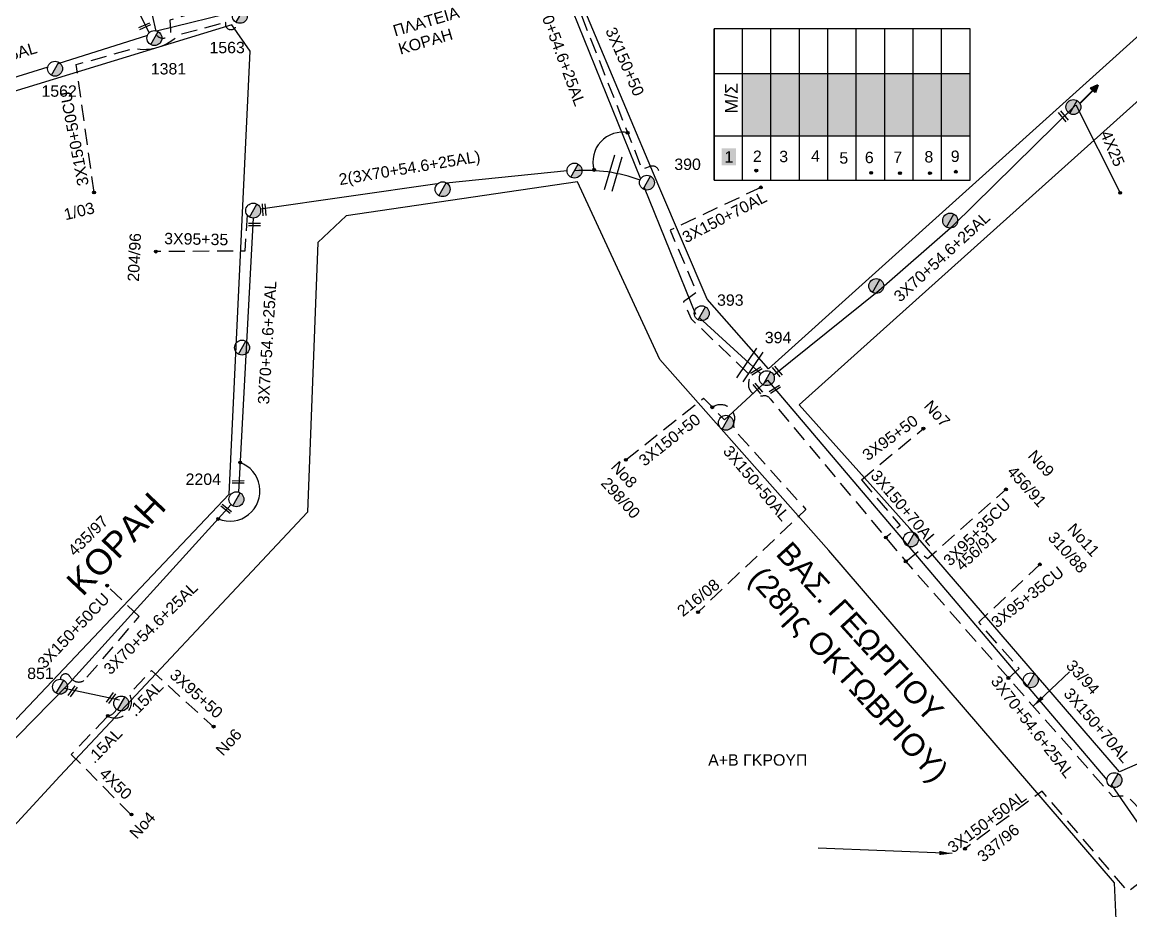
# Model space of a CAD drawing. Header units: millimetres. Extents: x 5010 to 7184, y -101 to 935.
# Drawn here: x 5978.7 to 6154.1, y 54.3 to 194.8 of the extents above; entities that cross this region are included whole.
import ezdxf
from ezdxf.enums import TextEntityAlignment as Align

# ---------------------------------------------------------------- set-up
doc = ezdxf.new("R2010")
doc.units = ezdxf.units.MM
doc.linetypes.add('DASHED', pattern=[19.05, 12.7, -6.35])
for name, color, linetype in [('Ασφαλειοκιβώτια Χ.Τ 9 αναχωρήσεων', 7, 'Continuous'), ('Γέφυρες Εναερίου Δικτύου', 7, 'Continuous'), ('Εναέρια παροχή ΧΤ 4x25', 7, 'SYN_LINE'), ('Επίτονοι', 7, 'Continuous'), ('Επιγραφές - Σχήματα', 7, 'Continuous'), ('Καλώδια ΧΤ   3x150+50AL', 7, 'DASHED'), ('Καλώδια ΧΤ   3x150+50CU', 7, 'DASHED'), ('Καλώδια ΧΤ   3x150+70AL', 7, 'DASHED'), ('Καλώδια ΧΤ   3x95+35CU', 7, 'DASHED'), ('Καλώδια ΧΤ   3x95+50CU', 7, 'DASHED'), ('Καλώδια ΧΤ   4x50AL', 7, 'DASHED'), ('Μηχανική τομή', 7, 'Continuous'), ('Στύλος Ξύλινος', 7, 'Continuous'), ('Στύλος Ξύλινος @ 1', 7, 'Continuous'), ('Στύλος ΦΜ', 7, 'Continuous'), ('Στύλος ΦΜ @ 1', 7, 'Continuous'), ('Συνδέσεις', 7, 'Continuous'), ('Συνεστραμμένα ΧΤ   3x70+54.6+25AL', 7, 'SYN_LINE'), ('Τομή', 7, 'Continuous'), ('Υπόβαθρο ΔΕΗ', 7, 'Continuous'), ('Υπόγεια Καλώδια Δικτύου ΧΤ   .15', 7, 'DASHED')]:
    doc.layers.add(name, color=color, linetype=linetype)
doc.styles.get("Standard").update_dxf_attribs({"font": 'arial.ttf'})
doc.linetypes.add('SYN_LINE', pattern='A,0.5,-0.0001,["/\\/\\/\\/",Standard,S=0.1,R=0,X=0,Y=-0.05],-0.25', length=0.7501)
doc.dimstyles.new('ISO-25', dxfattribs={"dimtxt": 2.5, "dimasz": 2.5, "dimexe": 1.25, "dimexo": 0.625, "dimtad": 1, "dimtxsty": 'Standard', "dimcen": 2.5, "dimaunit": 2, "dimazin": 0, "dimtfac": 1, "dimtmove": 0, "dimatfit": 3, "dimfxl": 1, "dimarcsym": 0})

# ---------------------------------------------------------------- blocks, each defined once
blk = doc.blocks.new('ΑΣΦΑΛΕΙΟΚΙΒΩΤΙΟ ΥΠΟΣΤΑΘΜΟΥ 9 ΑΝΑΧΩΡΗΣΕΩΝ')
at = {"layer": 'Ασφαλειοκιβώτια Χ.Τ 9 αναχωρήσεων', "ltscale": 40}
for p, q in [((-23.8, 40.36), (24.02, 40.36)), ((-9.72, 40.36), (-9.72, -40.64)), ((9.94, 40.36), (9.94, -40.64)), ((-23.8, 31.36), (24.02, 31.36)), ((-23.8, 22.36), (24.02, 22.36)), ((-23.8, 13.36), (24.02, 13.36)), ((-23.8, 4.36), (24.02, 4.36)), ((-23.8, -4.64), (24.02, -4.64)), ((-23.8, -13.64), (24.02, -13.64)), ((-23.8, -22.64), (24.02, -22.64)), ((-23.8, -31.64), (24.02, -31.64))]:
    blk.add_line(p, q, dxfattribs=at)
at = {"layer": 'Ασφαλειοκιβώτια Χ.Τ 9 αναχωρήσεων'}
blk.add_lwpolyline([(-23.8, -40.64), (24.02, -40.64), (24.02, 40.36), (-23.8, 40.36)], close=True, dxfattribs=at)
for s, p in [('1', (-18.22, 37.06)), ('2', (-18.02, 28.07)), ('3', (-18.09, 19.73)), ('4', (-17.94, 9.66)), ('5', (-18.55, 0.71)), ('6', (-18.4, -7.35)), ('7', (-18.34, -16.37)), ('8', (-18.19, -26.2)), ('9', (-18.02, -34.53))]:
    blk.add_text(s, height=3.6, rotation=270, dxfattribs=at).set_placement(p)
at = {"layer": 'Ασφαλειοκιβώτια Χ.Τ 9 αναχωρήσεων', "ltscale": 40}
for tag, height, p in [('ΟΝΟΜΑ', 5, (-0.16, 44.31)), ('ΚΕΙΜΕΝΟ 1', 2, (17.06, 35.59)), ('ΚΕΙΜΕΝΟ 2', 2, (17.06, 26.88)), ('ΚΕΙΜΕΝΟ 3', 2, (17.06, 17.69)), ('ΚΕΙΜΕΝΟ 4', 2, (17.06, 8.71)), ('ΚΕΙΜΕΝΟ 5', 2, (17.06, -0.13)), ('ΚΕΙΜΕΝΟ 6', 2, (17.06, -9.05)), ('ΚΕΙΜΕΝΟ 7', 2, (17.06, -18.13)), ('ΚΕΙΜΕΝΟ 8', 2, (17.06, -26.85)), ('ΚΕΙΜΕΝΟ 9', 2, (17.06, -35.99)), ('ΣΧ', 2, (-0.1, -42.64))]:
    blk.add_attdef(tag, text='', height=height, dxfattribs=at).set_placement(p, align=Align.MIDDLE_CENTER)
blk = doc.blocks.new('ΥΠΑΡΧΩΝ ΤΣΙΜΕΝΤΕΝΙΟΣ ΣΤΥΛΟΣ')
at = {"layer": 'Στύλος ΦΜ'}
blk.add_hatch(color=256, dxfattribs=at).paths.add_polyline_path([(-1.29, -2.28, 0.574793), (2.62, 0, 0.268822), (1.3, 2.27)])
blk.add_line((-1.29, -2.28), (1.3, 2.27), dxfattribs=at)
blk.add_circle((0, 0), 2.62, dxfattribs=at)
at = {"layer": 'Στύλος ΦΜ', "flags": 4}
for tag, p in [('ΑΡΙΘΜΟΣ', (-4.68, 8.05)), ('ΤΥΠΟΣ', (-4.91, 3.03))]:
    blk.add_attdef(tag, p, '', height=4, dxfattribs=at)
blk = doc.blocks.new('ΥΠΑΡΧΩΝ ΞΥΛΙΝΟΣ ΣΤΥΛΟΣ')
at = {"layer": 'Στύλος Ξύλινος'}
h = blk.add_hatch(color=7, dxfattribs=at)
h.paths.add_polyline_path([(-2.62, 0, 0.270008), (-1.29, -2.28), (1.3, 2.27, 0.576266)])
h.paths.add_polyline_path([(-1.29, -2.28, 0.574793), (2.62, 0, 0.268822), (1.3, 2.27)])
at = {"layer": 'Στύλος Ξύλινος', "color": 7}
blk.add_line((-1.29, -2.28), (1.3, 2.27), dxfattribs=at)
blk.add_circle((0, 0), 2.62, dxfattribs=at)
at = {"layer": 'Στύλος Ξύλινος', "flags": 4}
for tag, p in [('ΑΡΙΘΜΟΣ', (-4.91, 8.6)), ('ΤΥΠΟΣ', (-4.85, 3.39))]:
    blk.add_attdef(tag, p, '', height=4, dxfattribs=at)
blk = doc.blocks.new('ΤΟΜΗ')
at = {"layer": 'Τομή', "ltscale": 40}
for p, q in [((-5.68, 0), (5.68, 0)), ((5.68, -2.33), (-5.68, -2.33))]:
    blk.add_line(p, q, dxfattribs=at)
blk = doc.blocks.new('ΕΠΙΤΟΝΟΣ')
at = {"layer": 'Επίτονοι', "lineweight": 40, "ltscale": 40}
blk.add_hatch(color=256, dxfattribs=at).paths.add_polyline_path([(-1.13, 6.47), (0, 9.1), (1.13, 6.47)])
for p, q in [((-1.13, 6.47), (0, 9.1)), ((0, 9.1), (1.13, 6.47)), ((1.13, 6.47), (-1.13, 6.47)), ((-1.13, 6.47), (0, 6.47)), ((0, 6.47), (0, 0))]:
    blk.add_line(p, q, dxfattribs=at)
blk = doc.blocks.new('ΜΗΧΑΝΙΚΗ ΤΟΜΗ')
at = {"layer": 'Μηχανική τομή', "ltscale": 40}
for p, q in [((-1.89, 0.78), (1.89, 0.78)), ((1.89, 0), (-1.89, 0))]:
    blk.add_line(p, q, dxfattribs=at)
blk = doc.blocks.new('_ΣΥΝΔΕΣΗ')
at = {"layer": 'Συνδέσεις', "linetype": 'SYN_LINE', "ltscale": 40}
blk.add_hatch(color=256, dxfattribs=at).paths.add_polyline_path([(0.5, -0.01, 1), (-0.5, -0.01, 1)])
at = {"layer": 'Συνδέσεις'}
blk.add_circle((0, -0.01), 0.5, dxfattribs=at)

msp = doc.modelspace()

# ---------------------------------------------------------------- hatches: boundary and pattern name
at = {"layer": 'Ασφαλειοκιβώτια Χ.Τ 9 αναχωρήσεων'}
for color, points in [(133, [(6092.63, 186.68), (6092.63, 176.86), (6097.13, 176.86), (6097.13, 186.68)]), (85, [(6097.13, 186.68), (6097.13, 176.86), (6101.63, 176.86), (6101.63, 186.68)]), (5, [(6101.63, 186.68), (6101.63, 176.86), (6106.13, 176.86), (6106.13, 186.68)]), (2, [(6106.13, 186.68), (6106.13, 176.86), (6110.63, 176.86), (6110.63, 186.68)]), (173, [(6110.63, 186.68), (6110.63, 176.86), (6115.13, 176.86), (6115.13, 186.68)]), (6, [(6115.13, 186.68), (6115.13, 176.86), (6119.63, 176.86), (6119.63, 186.68)]), (27, [(6119.63, 186.68), (6119.63, 176.86), (6124.13, 176.86), (6124.13, 186.68)]), (1, [(6124.13, 186.68), (6124.13, 176.86), (6128.63, 176.86), (6128.63, 186.68)]), (62, [(6089.33, 172.15), (6091.63, 172.15), (6091.63, 174.86), (6089.33, 174.86)])]:
    msp.add_hatch(color=color, dxfattribs=at).paths.add_polyline_path(points)

# ---------------------------------------------------------------- linework, layer by layer
at = {"layer": 'Γέφυρες Εναερίου Δικτύου', "color": 6, "linetype": 'SYN_LINE', "ltscale": 10, "flags": 128}
msp.add_lwpolyline([(6089.76, 131.93), (6096.59, 138.22)], dxfattribs=at)
at = {"layer": 'Γέφυρες Εναερίου Δικτύου', "color": 85, "linetype": 'SYN_LINE', "ltscale": 10, "flags": 128}
msp.add_lwpolyline([(5985.4, 89.51), (5994.08, 87.68)], dxfattribs=at)
at = {"layer": 'Εναέρια παροχή ΧΤ 4x25', "color": 6, "linetype": 'SYN_LINE', "ltscale": 20, "flags": 128}
msp.add_lwpolyline([(6145.34, 181.75), (6152.38, 167.82)], dxfattribs=at)
at = {"layer": 'Επιγραφές - Σχήματα', "color": 85, "linetype": 'DASHED', "ltscale": 0.2}
msp.add_lwpolyline([(5988.95, 91.24), (5997.22, 100.86), (5992.11, 105.69)], dxfattribs=at)
at = {"layer": 'Επιγραφές - Σχήματα', "linetype": 'Continuous', "ltscale": 0.2}
for centre, radius, start, end in [((6073.64, 172.74), 4.67, 78.4414, 196.1121), ((6011.53, 120.69), 4.78, 247.6288, 70.7645)]:
    msp.add_arc(centre, radius, start, end, dxfattribs=at)
at = {"layer": 'Επιγραφές - Σχήματα', "color": 85, "linetype": 'DASHED', "ltscale": 0.2}
for centre, radius, start, end in [((5985.55, 90.98), 0.792, 23.2659, 185.2591), ((5987.63, 92), 1.52, 207.5303, 330.1509)]:
    msp.add_arc(centre, radius, start, end, dxfattribs=at)
at = {"layer": 'Καλώδια ΧΤ   3x150+50AL', "color": 1, "ltscale": 0.2, "flags": 128}
msp.add_lwpolyline([(6106.33, 228.13), (6095.06, 224.76, -0.17713), (6093.13, 224.88, 0.283697), (6089.03, 224.29, 0.03297), (6087.8, 223.12, -0.233132), (6085.23, 222.13), (6057.79, 213.23, 0.308724), (6056.67, 211.79, -0.368431), (6055.1, 210.15), (6002.06, 195.15), (6002.18, 193.53, -0.795052), (5999.93, 192.84, -0.795052)], format="xyb", dxfattribs=at)
at = {"layer": 'Καλώδια ΧΤ   3x150+50AL', "color": 6, "linetype": 'DASHED', "ltscale": 0.2, "flags": 128}
msp.add_lwpolyline([(6074.18, 125.62), (6086.48, 135.37), (6089.76, 131.93)], dxfattribs=at)
msp.add_lwpolyline([(6087.86, 133.93, -0.716854), (6091.28, 131.6, 0.315388), (6091.96, 129.68), (6102.66, 117.76), (6085.6, 101.52)], format="xyb", dxfattribs=at)
at = {"layer": 'Καλώδια ΧΤ   3x150+50AL', "color": 133, "linetype": 'DASHED', "ltscale": 0.2, "flags": 128}
msp.add_lwpolyline([(6159.02, 61.51), (6153.65, 57.32), (6140.01, 73.25), (6127.81, 64.12)], dxfattribs=at)
at = {"layer": 'Καλώδια ΧΤ   3x150+50CU', "color": 133, "linetype": 'DASHED', "ltscale": 0.2, "flags": 128}
msp.add_lwpolyline([(5990.06, 167.88), (5987.25, 188.12), (5996.4, 190.66, 0.25512), (6003.49, 192.86), (6010.9, 194.81)], format="xyb", dxfattribs=at)
at = {"layer": 'Καλώδια ΧΤ   3x150+50CU', "color": 133, "linetype": 'DASHED', "ltscale": 0.2}
msp.add_arc((6011.72, 194.5), 0.876, 159.6388, 18.9785, dxfattribs=at)
at = {"layer": 'Καλώδια ΧΤ   3x150+70AL', "color": 27, "linetype": 'DASHED', "ltscale": 0.2, "flags": 128}
msp.add_lwpolyline([(6095.53, 168.69), (6081.19, 161.91), (6085.39, 152.11), (6083.29, 150.58), (6084.53, 147.9), (6094.01, 138.8, 0.722826), (6095.85, 135.75, -0.332908), (6097, 135.24), (6118.45, 109.56), (6151.2, 72.37), (6152.18, 72.47, -0.161413), (6153.75, 72.13), (6158.15, 67.69, -0.785047), (6161.04, 62.35, -0.726729)], format="xyb", dxfattribs=at)
at = {"layer": 'Καλώδια ΧΤ   3x95+35CU', "color": 85, "linetype": 'DASHED', "ltscale": 0.2, "flags": 128}
for points in [[(6015.31, 165.08), (6015.27, 165.08)], [(6014.26, 164.36), (6013.93, 158.62), (5999.83, 158.53)]]:
    msp.add_lwpolyline(points, dxfattribs=at)
at = {"layer": 'Καλώδια ΧΤ   3x95+35CU', "color": 27, "linetype": 'DASHED', "ltscale": 0.2, "flags": 128}
for points in [[(6118.45, 109.56), (6120.53, 111.21), (6121.89, 110), (6134.31, 120.93)], [(6134.69, 91.11), (6136.39, 92.6), (6130, 99.92), (6139.66, 109.08)]]:
    msp.add_lwpolyline(points, dxfattribs=at)
at = {"layer": 'Καλώδια ΧΤ   3x95+50CU', "color": 85, "linetype": 'DASHED', "ltscale": 0.2, "flags": 128}
msp.add_lwpolyline([(6062.97, 206.51), (6076.75, 171.52), (6078.06, 172.04, -0.985744), (6078.79, 170.31, -0.016653)], format="xyb", dxfattribs=at)
at = {"layer": 'Καλώδια ΧΤ   3x95+50CU', "color": 27, "linetype": 'DASHED', "ltscale": 0.2, "flags": 128}
for points in [[(6111.43, 122.45), (6121.24, 130.55)], [(6111.43, 122.45), (6117.58, 115.23), (6115.31, 113.32)]]:
    msp.add_lwpolyline(points, dxfattribs=at)
at = {"layer": 'Καλώδια ΧΤ   4x50AL', "color": 85, "linetype": 'DASHED', "ltscale": 0.2, "flags": 128}
msp.add_lwpolyline([(5992.22, 85.08, 0.747348), (5995.65, 88.64), (5999.15, 92.31), (6008.95, 83.4)], format="xyb", dxfattribs=at)
msp.add_lwpolyline([(5995.96, 69.49), (5986.47, 79.03), (5992.22, 85.08)], dxfattribs=at)
at = {"layer": 'Καλώδια ΧΤ   4x50AL', "color": 85, "linetype": 'DASHED', "ltscale": 0.2}
msp.add_arc((5991.87, 86.93), 1.88, 280.6386, 337.0218, dxfattribs=at)
at = {"layer": 'Συνεστραμμένα ΧΤ   3x70+54.6+25AL', "color": 133, "linetype": 'SYN_LINE', "ltscale": 20}
for p, q in [((5998.8, 193.14), (5986.97, 216.94)), ((5982.75, 187.72), (5962.43, 181.31))]:
    msp.add_line(p, q, dxfattribs=at)
at = {"layer": 'Συνεστραμμένα ΧΤ   3x70+54.6+25AL', "color": 133, "linetype": 'SYN_LINE', "ltscale": 15}
for p, q in [((5999.94, 193.42), (6013.72, 196.83)), ((5998.51, 192.68), (5984.34, 188.22))]:
    msp.add_line(p, q, dxfattribs=at)
at = {"layer": 'Συνεστραμμένα ΧΤ   3x70+54.6+25AL', "color": 1, "linetype": 'SYN_LINE', "ltscale": 20, "flags": 128}
msp.add_lwpolyline([(5999.9, 193.41), (5999.29, 195.9), (5987.78, 218.22)], dxfattribs=at)
at = {"layer": 'Συνεστραμμένα ΧΤ   3x70+54.6+25AL', "color": 173, "linetype": 'SYN_LINE', "ltscale": 20, "flags": 128}
for points in [[(6060.36, 209.94), (6076.52, 170.05)], [(6077.08, 168.65), (6085.18, 148.66)]]:
    msp.add_lwpolyline(points, dxfattribs=at)
at = {"layer": 'Συνεστραμμένα ΧΤ   3x70+54.6+25AL', "color": 6, "linetype": 'SYN_LINE', "ltscale": 20, "flags": 128}
for points in [[(6125.98, 162.66), (6145.31, 181.7), (6145.31, 181.7)], [(6114.19, 152.41), (6125.98, 162.66)], [(6097.55, 139), (6114.19, 152.41)], [(6096.59, 138.22), (6150.28, 75.02)]]:
    msp.add_lwpolyline(points, dxfattribs=at)
at = {"layer": 'Συνεστραμμένα ΧΤ   3x70+54.6+25AL', "color": 85, "linetype": 'SYN_LINE', "ltscale": 20, "flags": 128}
for points in [[(6064.89, 171.29), (6045.77, 169.38)], [(6044.36, 169.23), (6016.39, 165.23)], [(6015.24, 163.85), (6012.93, 120.51)], [(6012.9, 119.93), (6012.9, 119.86), (6012.79, 119.74)], [(6011.73, 118.57), (5985.68, 89.79)], [(5985.68, 89.79), (5957.81, 61.44)]]:
    msp.add_lwpolyline(points, dxfattribs=at)
at = {"layer": 'Συνεστραμμένα ΧΤ   3x70+54.6+25AL', "color": 173, "linetype": 'SYN_LINE', "ltscale": 15, "flags": 128}
msp.add_lwpolyline([(6085.8, 148.1), (6095.52, 139.2)], dxfattribs=at)
at = {"layer": 'Συνεστραμμένα ΧΤ   3x70+54.6+25AL', "color": 6, "linetype": 'SYN_LINE', "ltscale": 15, "flags": 128}
msp.add_lwpolyline([(6151, 74.17), (6151.04, 74.13), (6157.44, 64.91)], dxfattribs=at)
at = {"layer": 'Συνεστραμμένα ΧΤ   3x70+54.6+25AL', "color": 85, "linetype": 'SYN_LINE', "ltscale": 10}
msp.add_arc((6067.69, 145.74), 25.64, 70.0848, 93.6352, dxfattribs=at)
at = {"layer": 'Υπόβαθρο ΔΕΗ', "flags": 128}
for points in [[(6160.2, 197.14), (6096.77, 140.01), (6087.02, 151), (6079.38, 168.9), (6062.46, 209.09), (6113.33, 224.38), (6181.26, 244.42), (6237.07, 260.98), (6269.33, 213.4), (6295.78, 175.1), (6312.41, 150.81), (6310.12, 142.59), (6266.28, 123.89), (6254.53, 150.94)], [(6160.2, 197.14), (6096.77, 140.01), (6087.02, 151), (6079.38, 168.9), (6062.46, 209.09), (6113.33, 224.38), (6181.26, 244.42), (6237.07, 260.98), (6269.33, 213.4), (6295.78, 175.1), (6312.41, 150.81), (6310.12, 142.59), (6266.28, 123.89), (6254.53, 150.94)], [(6247.84, 147.31), (6258.59, 120.67), (6233.55, 110.49), (6211.17, 171.85), (6220.15, 176.37), (6210.11, 200.82), (6188.97, 190.02), (6199.07, 166.26), (6201.13, 166.97), (6223.98, 106.1), (6173.75, 85.59), (6152.24, 76.3), (6119.1, 114.73), (6101.59, 134.31), (6160.56, 187.16), (6165.55, 191.83)], [(6247.84, 147.31), (6258.59, 120.67), (6233.55, 110.49), (6211.17, 171.85), (6220.15, 176.37), (6210.11, 200.82), (6188.97, 190.02), (6199.07, 166.26), (6201.13, 166.97), (6223.98, 106.1), (6173.75, 85.59), (6152.24, 76.3), (6119.1, 114.73), (6101.59, 134.31), (6160.56, 187.16), (6165.55, 191.83)], [(5870.73, 151.33), (5868.73, 144.55), (5910.75, 105.92), (5957.23, 62.98), (6011.44, 120.19), (6014.77, 190.22), (6011.84, 194.41), (5915.46, 164.93), (5870.73, 151.33)], [(5870.73, 151.33), (5868.73, 144.55), (5910.75, 105.92), (5957.23, 62.98), (6011.44, 120.19), (6014.77, 190.22), (6011.84, 194.41), (5915.46, 164.93), (5870.73, 151.33)], [(5964.51, 53.78), (6018.37, -9.63), (6063.7, 10.47), (6108.15, 31.52), (6151.73, 52.91), (6151.46, 58.75), (6106.28, 111.26), (6079.58, 141.47), (6066.53, 169.59), (6029.94, 164.21), (6025.44, 159.97), (6023.83, 117.34), (5984.68, 75.58), (5964.51, 53.78)]]:
    msp.add_lwpolyline(points, dxfattribs=at)

# ---------------------------------------------------------------- block references
at = {"layer": 'Ασφαλειοκιβώτια Χ.Τ 9 αναχωρήσεων', "xscale": 0.5, "yscale": 0.5, "zscale": 0.5, "rotation": 90}
msp.add_blockref('ΑΣΦΑΛΕΙΟΚΙΒΩΤΙΟ ΥΠΟΣΤΑΘΜΟΥ 9 ΑΝΑΧΩΡΗΣΕΩΝ', (6108.31, 181.72), dxfattribs=at)
at = {"layer": 'Επίτονοι', "xscale": 0.449999999999798, "yscale": 0.449999999999798, "zscale": 0.449999999999798, "rotation": 315.9003990557711}
msp.add_blockref('ΕΠΙΤΟΝΟΣ', (6146.01, 181.94), dxfattribs=at)
msp.add_blockref('ΕΠΙΤΟΝΟΣ', (6146.01, 181.94), dxfattribs=at)
at = {"layer": 'Μηχανική τομή'}
for p, xscale, yscale, zscale, rotation in [((5998.15, 193.99), 0.499999999999983, 0.499999999999983, 0.499999999999983, 23.24709450222129), ((6143.24, 179.8), 0.4999999999998697, 0.4999999999998697, 0.4999999999998697, 309.6763589106136), ((6017.16, 165.16), 0.4999999999999329, 0.4999999999999329, 0.4999999999999329, 93.65431483885243), ((6015.46, 162.62), 0.499999999999974, 0.499999999999974, 0.499999999999974, 0.3252435600293612), ((6094.72, 139.81), 0.5000000000001207, 0.5000000000001207, 0.5000000000001207, 212.157631367765), ((6098, 139.47), 0.4999999999998697, 0.4999999999998697, 0.4999999999998697, 309.6763589106136), ((6094.91, 136.77), 0.4999999999998697, 0.4999999999998697, 0.4999999999998697, 309.6763589106136), ((6097.66, 136.91), 0.5000000000001207, 0.5000000000001207, 0.5000000000001207, 212.157631367765), ((6012.88, 121.93), 0.499999999999974, 0.499999999999974, 0.499999999999974, 0.3252435600293612), ((6010.84, 117.7), 0.4999999999999237, 0.4999999999999237, 0.4999999999999237, 321.9710975361383), ((5986.84, 88.89), 0.5000000000001954, 0.5000000000001954, 0.5000000000001954, 53.57359240618425), ((5992.89, 87.84), 0.5000000000001954, 0.5000000000001954, 0.5000000000001954, 53.57359240618425)]:
    msp.add_blockref('ΜΗΧΑΝΙΚΗ ΤΟΜΗ', p, dxfattribs=dict(at, xscale=xscale, yscale=yscale, zscale=zscale, rotation=rotation))
at = {"layer": 'Στύλος Ξύλινος @ 1', "ltscale": 40, "xscale": 0.4499999999998181, "yscale": 0.4499999999998181, "zscale": 0.4499999999998181}
for p in [(6144.97, 181.39), (6144.97, 181.39), (6125.48, 163.44), (6125.48, 163.44), (6113.79, 153.1)]:
    msp.add_blockref('ΥΠΑΡΧΩΝ ΞΥΛΙΝΟΣ ΣΤΥΛΟΣ', p, dxfattribs=at)
at = {"layer": 'Στύλος ΦΜ @ 1', "ltscale": 40}
ref = msp.add_blockref('ΥΠΑΡΧΩΝ ΤΣΙΜΕΝΤΕΝΙΟΣ ΣΤΥΛΟΣ', (6013.13, 195.81), dxfattribs=dict(at, xscale=0.4499999999998181, yscale=0.4499999999998181, zscale=0.4499999999998181))
ref.add_attrib('ΤΥΠΟΣ', '1563', (6008.32, 189.9), dxfattribs={"layer": 'Στύλος ΦΜ', "height": 1.8, "flags": 4})
ref = msp.add_blockref('ΥΠΑΡΧΩΝ ΤΣΙΜΕΝΤΕΝΙΟΣ ΣΤΥΛΟΣ', (6013.13, 195.81), dxfattribs=dict(at, xscale=0.4499999999998181, yscale=0.4499999999998181, zscale=0.4499999999998181))
ref.add_attrib('ΤΥΠΟΣ', '1563', (6008.32, 189.9), dxfattribs={"layer": 'Στύλος ΦΜ', "height": 1.8, "flags": 4})
ref = msp.add_blockref('ΥΠΑΡΧΩΝ ΤΣΙΜΕΝΤΕΝΙΟΣ ΣΤΥΛΟΣ', (5999.62, 192.29), dxfattribs=dict(at, xscale=0.4499999999998181, yscale=0.4499999999998181, zscale=0.4499999999998181))
ref.add_attrib('ΤΥΠΟΣ', '1381', (5999.04, 186.54), dxfattribs={"layer": 'Στύλος ΦΜ', "height": 1.8, "flags": 4})
ref = msp.add_blockref('ΥΠΑΡΧΩΝ ΤΣΙΜΕΝΤΕΝΙΟΣ ΣΤΥΛΟΣ', (5999.62, 192.29), dxfattribs=dict(at, xscale=0.4499999999998181, yscale=0.4499999999998181, zscale=0.4499999999998181))
ref.add_attrib('ΤΥΠΟΣ', '1381', (5999.04, 186.54), dxfattribs={"layer": 'Στύλος ΦΜ', "height": 1.8, "flags": 4})
ref = msp.add_blockref('ΥΠΑΡΧΩΝ ΤΣΙΜΕΝΤΕΝΙΟΣ ΣΤΥΛΟΣ', (5983.9, 187.45), dxfattribs=dict(at, xscale=0.4499999999998181, yscale=0.4499999999998181, zscale=0.4499999999998181))
ref.add_attrib('ΤΥΠΟΣ', '1562', (5981.75, 183.02), dxfattribs={"layer": 'Στύλος ΦΜ', "height": 1.8, "flags": 4})
ref = msp.add_blockref('ΥΠΑΡΧΩΝ ΤΣΙΜΕΝΤΕΝΙΟΣ ΣΤΥΛΟΣ', (5983.9, 187.45), dxfattribs=dict(at, xscale=0.4499999999998181, yscale=0.4499999999998181, zscale=0.4499999999998181))
ref.add_attrib('ΤΥΠΟΣ', '1562', (5981.75, 183.02), dxfattribs={"layer": 'Στύλος ΦΜ', "height": 1.8, "flags": 4})
at = {"layer": 'Στύλος ΦΜ @ 1', "ltscale": 40, "xscale": 0.4499999999998181, "yscale": 0.4499999999998181, "zscale": 0.4499999999998181}
for p in [(6066.06, 171.34), (6066.06, 171.34), (6045.2, 168.4), (6045.2, 168.4), (6015.24, 165.02), (6015.24, 165.02), (6013.48, 143.36), (6013.48, 143.36), (6090.01, 131.47), (6090.01, 131.47), (6119.27, 113.03), (6138.22, 90.75), (5994.37, 87.09), (5994.37, 87.09), (6151.46, 74.97), (6151.46, 74.97)]:
    msp.add_blockref('ΥΠΑΡΧΩΝ ΤΣΙΜΕΝΤΕΝΙΟΣ ΣΤΥΛΟΣ', p, dxfattribs=at)
at = {"layer": 'Στύλος ΦΜ @ 1', "ltscale": 40}
ref = msp.add_blockref('ΥΠΑΡΧΩΝ ΤΣΙΜΕΝΤΕΝΙΟΣ ΣΤΥΛΟΣ', (6077.52, 169.43), dxfattribs=dict(at, xscale=0.4499999999998181, yscale=0.4499999999998181, zscale=0.4499999999998181))
ref.add_attrib('ΤΥΠΟΣ', '390', (6081.85, 171.44), dxfattribs={"layer": 'Στύλος ΦΜ', "height": 1.8, "flags": 4})
ref = msp.add_blockref('ΥΠΑΡΧΩΝ ΤΣΙΜΕΝΤΕΝΙΟΣ ΣΤΥΛΟΣ', (6077.52, 169.43), dxfattribs=dict(at, xscale=0.4499999999998181, yscale=0.4499999999998181, zscale=0.4499999999998181))
ref.add_attrib('ΤΥΠΟΣ', '390', (6081.85, 171.44), dxfattribs={"layer": 'Στύλος ΦΜ', "height": 1.8, "flags": 4})
ref = msp.add_blockref('ΥΠΑΡΧΩΝ ΤΣΙΜΕΝΤΕΝΙΟΣ ΣΤΥΛΟΣ', (6086.19, 148.79), dxfattribs=dict(at, xscale=0.4499999999998181, yscale=0.4499999999998181, zscale=0.4499999999998181))
ref.add_attrib('ΤΥΠΟΣ', '393', (6088.61, 149.97), dxfattribs={"layer": 'Στύλος ΦΜ', "height": 1.8, "flags": 4})
ref = msp.add_blockref('ΥΠΑΡΧΩΝ ΤΣΙΜΕΝΤΕΝΙΟΣ ΣΤΥΛΟΣ', (6086.19, 148.79), dxfattribs=dict(at, xscale=0.4499999999998181, yscale=0.4499999999998181, zscale=0.4499999999998181))
ref.add_attrib('ΤΥΠΟΣ', '393', (6088.61, 149.97), dxfattribs={"layer": 'Στύλος ΦΜ', "height": 1.8, "flags": 4})
ref = msp.add_blockref('ΥΠΑΡΧΩΝ ΤΣΙΜΕΝΤΕΝΙΟΣ ΣΤΥΛΟΣ', (6096.48, 138.52), dxfattribs=dict(at, xscale=0.4499999999998181, yscale=0.4499999999998181, zscale=0.4499999999998181))
ref.add_attrib('ΤΥΠΟΣ', '394', (6096.16, 144.05), dxfattribs={"layer": 'Στύλος ΦΜ', "height": 1.8, "flags": 4})
ref = msp.add_blockref('ΥΠΑΡΧΩΝ ΤΣΙΜΕΝΤΕΝΙΟΣ ΣΤΥΛΟΣ', (6096.48, 138.52), dxfattribs=dict(at, xscale=0.4499999999998181, yscale=0.4499999999998181, zscale=0.4499999999998181))
ref.add_attrib('ΤΥΠΟΣ', '394', (6096.16, 144.05), dxfattribs={"layer": 'Στύλος ΦΜ', "height": 1.8, "flags": 4})
ref = msp.add_blockref('ΥΠΑΡΧΩΝ ΤΣΙΜΕΝΤΕΝΙΟΣ ΣΤΥΛΟΣ', (6012.59, 119.38), dxfattribs=dict(at, xscale=0.4499999999998181, yscale=0.4499999999998181, zscale=0.4499999999998181))
ref.add_attrib('ΤΥΠΟΣ', '2204', (6004.55, 121.65), dxfattribs={"layer": 'Στύλος ΦΜ', "height": 1.8, "flags": 4})
ref = msp.add_blockref('ΥΠΑΡΧΩΝ ΤΣΙΜΕΝΤΕΝΙΟΣ ΣΤΥΛΟΣ', (6012.59, 119.38), dxfattribs=dict(at, xscale=0.4499999999998181, yscale=0.4499999999998181, zscale=0.4499999999998181))
ref.add_attrib('ΤΥΠΟΣ', '2204', (6004.55, 121.65), dxfattribs={"layer": 'Στύλος ΦΜ', "height": 1.8, "flags": 4})
ref = msp.add_blockref('ΥΠΑΡΧΩΝ ΤΣΙΜΕΝΤΕΝΙΟΣ ΣΤΥΛΟΣ', (5984.68, 89.73), dxfattribs=dict(at, xscale=0.4499999999998181, yscale=0.4499999999998181, zscale=0.4499999999998181))
ref.add_attrib('ΤΥΠΟΣ', '851', (5979.49, 90.95), dxfattribs={"layer": 'Στύλος ΦΜ', "height": 1.8, "flags": 4})
ref = msp.add_blockref('ΥΠΑΡΧΩΝ ΤΣΙΜΕΝΤΕΝΙΟΣ ΣΤΥΛΟΣ', (5984.68, 89.73), dxfattribs=dict(at, xscale=0.4499999999998181, yscale=0.4499999999998181, zscale=0.4499999999998181))
ref.add_attrib('ΤΥΠΟΣ', '851', (5979.49, 90.95), dxfattribs={"layer": 'Στύλος ΦΜ', "height": 1.8, "flags": 4})
at = {"layer": 'Συνδέσεις', "xscale": 0.4500000000000455, "yscale": 0.4500000000000455, "zscale": 0.4500000000000455}
for p in [(6074.46, 177.34), (6069.15, 171.45), (6094.82, 171.34), (6112.99, 170.99), (6117.54, 170.94), (6122.29, 170.93), (6126.37, 171.17), (6095.53, 168.69), (5990.06, 167.88), (6152.38, 167.83), (5999.83, 158.54), (6087.86, 133.93), (6121.24, 130.55), (6013.18, 125.18), (6074.18, 125.62), (6134.31, 120.94), (6009.71, 116.27), (6115.31, 113.33), (6118.45, 109.56), (6139.66, 109.09), (5992.13, 105.73), (6085.6, 101.53), (6134.69, 91.12), (5992.25, 85.13), (6008.98, 83.44), (5995.99, 69.54), (6127.82, 64.13)]:
    msp.add_blockref('_ΣΥΝΔΕΣΗ', p, dxfattribs=at)
at = {"layer": 'Τομή'}
for p, xscale, yscale, zscale, rotation in [((6072.74, 170.76), 0.5000000000000001, 0.5000000000000001, 0.5000000000000001, 253.6729451337632), ((6072.74, 170.76), 0.5000000000000001, 0.5000000000000001, 0.5000000000000001, 253.6729451337632), ((6094.29, 140.28), 0.5000000000000097, 0.5000000000000097, 0.5000000000000097, 236.1644816154548)]:
    msp.add_blockref('ΤΟΜΗ', p, dxfattribs=dict(at, xscale=xscale, yscale=yscale, zscale=zscale, rotation=rotation))

# ---------------------------------------------------------------- texts
at = {"layer": 'Εναέρια παροχή ΧΤ 4x25', "ltscale": 20}
msp.add_text('4X25', height=1.8, rotation=293.3539, dxfattribs=at).set_placement((6151.18, 174.85), align=Align.MIDDLE)
at = {"layer": 'Επιγραφές - Σχήματα', "linetype": 'DASHED', "ltscale": 0.2, "attachment_point": 1}
for s, insert, char_height, width, rotation in [('ΠΛΑΤΕΙΑ ΚΟΡΑΗ', (6037.17, 194.26), 1.8, 17.2922, 16.3756), ('Μ/Σ', (6089.88, 180.37), 2, 2.76, 90), ('1/03', (5985.12, 165.23), 1.8, 10.8079, 13.715), ('204/96', (5995.36, 153.83), 1.8, 10.8079, 87.3179), ('Νο7', (6122.54, 135.23), 1.8, 10.8079, 312.2223), ('Νο9', (6138.99, 127.36), 1.8, 10.8079, 312.2223), ('Νο8', (6073.04, 125.6), 1.8, 10.8079, 312.2223), ('298/00', (6071.45, 123.04), 1.8, 10.8079, 312.2223), ('456/91', (6135.7, 124.85), 1.8, 10.8079, 312.2223), ('ΚΟΡΑΗ', (5985.35, 106.61), 4, 17.2922, 46.4557), ('435/97', (5985.76, 111.54), 1.8, 10.8079, 45.0005), ('456/91', (6126.14, 109.26), 1.8, 10.8079, 43.4418), ('310/88', (6142.15, 114.43), 1.8, 10.8079, 312.2223), ('Νο11', (6145.22, 115.79), 1.8, 10.8079, 312.2223), ('ΒΑΣ. ΓΕΩΡΓΙΟΥ\\P(28ης ΟΚΤΩΒΡΙΟΥ)', (6100.32, 113.01), 3.5, 59.0589, 312.3291), ('216/08', (6082.08, 102.12), 1.8, 10.8079, 38.7373), ('33/94', (6145.02, 94.19), 1.8, 10.8079, 312.2223), ('3Χ95+50', (6003.09, 92.7), 1.8, 10.8079, 318.0711), ('Νο6', (6009.14, 79.88), 1.8, 10.8079, 47.7074), ('Νο4', (5995.49, 66.75), 1.8, 10.8079, 47.7074), ('337/96', (6129.56, 63.28), 1.8, 10.8079, 39.7315)]:
    msp.add_mtext(s, dxfattribs=dict(at, insert=insert, char_height=char_height, width=width, rotation=rotation))
at = {"layer": 'Επιγραφές - Σχήματα', "color": 1, "linetype": 'Continuous', "ltscale": 0.2, "insert": (6087.2, 79.06), "char_height": 1.8, "width": 15.5358, "attachment_point": 1}
msp.add_mtext('Α+Β ΓΚΡΟΥΠ', dxfattribs=at)
at = {"layer": 'Καλώδια ΧΤ   3x150+50AL', "ltscale": 0.2}
for s, rotation, p in [('3X150+50', 293.4701, (6074.03, 188.58)), ('3X150+50', 38.2936, (6081.09, 128.77)), ('3X150+50AL', 310.2435, (6094.84, 121.92)), ('3X150+50AL', 36.2425, (6131.29, 68.4))]:
    msp.add_text(s, height=1.8, rotation=rotation, dxfattribs=at).set_placement(p, align=Align.MIDDLE)
at = {"layer": 'Καλώδια ΧΤ   3x150+50CU', "ltscale": 0.2}
for rotation, p in [(100.7231, (5986.96, 176.39)), (46.5086, (5986.81, 98.61))]:
    msp.add_text('3X150+50CU', height=1.8, rotation=rotation, dxfattribs=at).set_placement(p, align=Align.MIDDLE)
at = {"layer": 'Καλώδια ΧΤ   3x150+70AL', "ltscale": 0.2}
for rotation, p in [(27.3891, (6089.77, 163.99)), (310.2435, (6118.19, 118.04)), (310.7905, (6148.76, 83.64))]:
    msp.add_text('3X150+70AL', height=1.8, rotation=rotation, dxfattribs=at).set_placement(p, align=Align.MIDDLE)
at = {"layer": 'Καλώδια ΧΤ   3x95+35CU', "ltscale": 0.2}
for s, rotation, p in [('3X95+35', 358.9401, (6006.23, 160.52)), ('3X95+35CU', 44.9727, (6129.71, 114.19)), ('3X95+35CU', 38.4741, (6137.71, 103.92))]:
    msp.add_text(s, height=1.8, rotation=rotation, dxfattribs=at).set_placement(p, align=Align.MIDDLE)
at = {"layer": 'Καλώδια ΧΤ   3x95+50CU', "ltscale": 0.2}
msp.add_text('3X95+50', height=1.8, rotation=36.4754, dxfattribs=at).set_placement((6115.98, 129.1), align=Align.MIDDLE)
at = {"layer": 'Καλώδια ΧΤ   4x50AL', "ltscale": 0.2}
msp.add_text('4X50', height=1.8, rotation=316.1592, dxfattribs=at).set_placement((5993.5, 74.41), align=Align.MIDDLE)
at = {"layer": 'Συνεστραμμένα ΧΤ   3x70+54.6+25AL', "ltscale": 20}
for s, rotation, p in [('3X70+54.6+25AL', 290.4277, (6063.59, 190.85)), ('3X70+54.6+25AL', 16.3748, (5971.57, 188.08)), ('2(3X70+54.6+25AL)', 9.4535, (6040, 171.56)), ('3X70+54.6+25AL', 42.6195, (6124.16, 157.73)), ('3X70+54.6+25AL', 86.5494, (6017.44, 144.16)), ('3X70+54.6+25AL', 44.376, (5999.01, 99)), ('3X70+54.6+25AL', 307.8021, (6138.51, 83.4))]:
    msp.add_text(s, height=1.8, rotation=rotation, dxfattribs=at).set_placement(p, align=Align.MIDDLE)
at = {"layer": 'Υπόγεια Καλώδια Δικτύου ΧΤ   .15', "ltscale": 0.2}
for p in [(5998.27, 87.89), (5991.76, 80.45)]:
    msp.add_text('.15AL', height=1.8, rotation=45.912, dxfattribs=at).set_placement(p, align=Align.MIDDLE)

# ---------------------------------------------------------------- leaders
at = {"layer": 'Επιγραφές - Σχήματα', "ltscale": 40}
msp.add_leader([(6138.58, 86.63), (6144.34, 92.1)], dimstyle='ISO-25', override={"dimasz": 2, "dimtad": 0}, dxfattribs=at)
at = {"layer": 'Επιγραφές - Σχήματα', "color": 1, "ltscale": 40}
msp.add_leader([(6125.77, 63.37), (6104.59, 64.24)], dimstyle='ISO-25', override={"dimasz": 2, "dimtad": 0}, dxfattribs=at)

doc.saveas('drawing.dxf')
